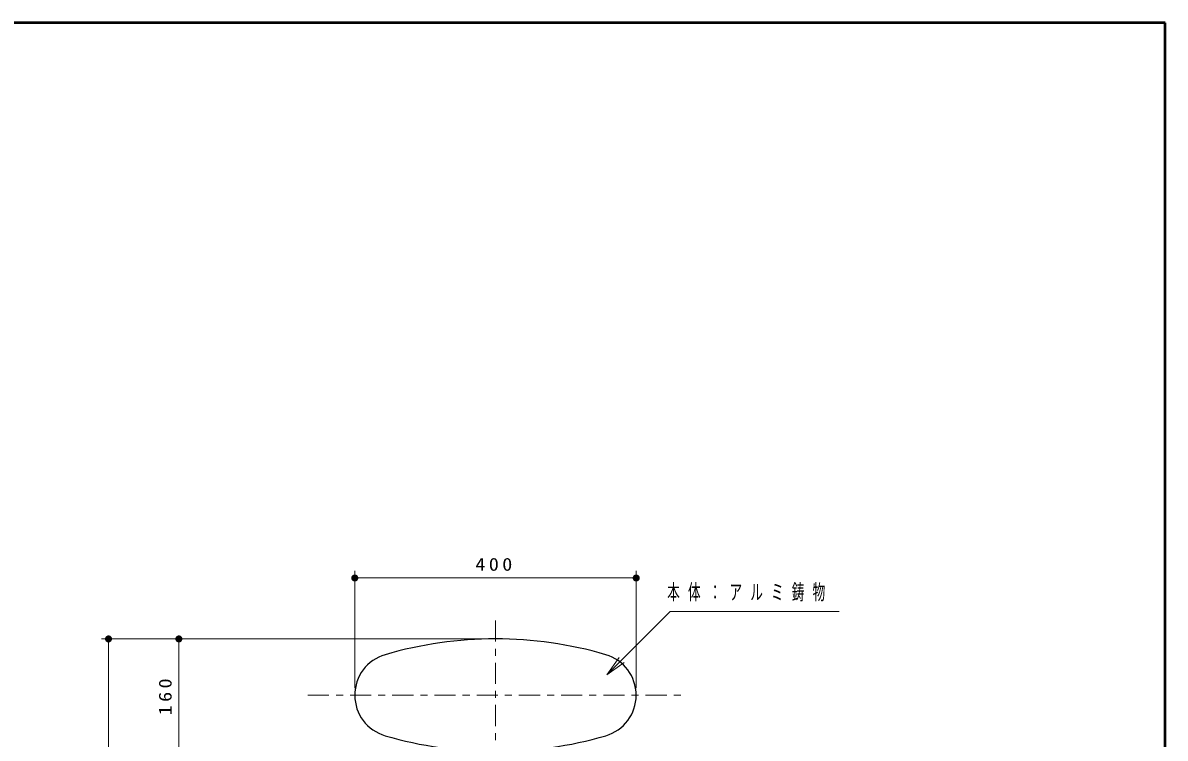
# Model space of a CAD drawing. Units: millimetres on the paper, scale 1:10. Extents: x -365 to 0, y 0 to 257.
# Drawn here: x -162.4 to 0, y 155.3 to 257 of the extents above; entities that cross this region are included whole.
import ezdxf

# ---------------------------------------------------------------- set-up
doc = ezdxf.new("R2010")
doc.units = ezdxf.units.MM
doc.linetypes.add('USER2', pattern=[6, 3, -1, 1, -1])
doc.layers.add('1_10', color=7, linetype='Continuous', lineweight=13)
doc.layers.add('NAKAMURA図枠', color=7, linetype='Continuous', lineweight=13)
doc.styles.add('ＭＳ ゴシック', font='')
doc.styles.get('ＭＳ ゴシック').set_extended_font_data('MS Gothic')

# ---------------------------------------------------------------- blocks, each defined once
blk = doc.blocks.new('filled_dot')
at = {"color": 0, "linetype": 'Continuous', "lineweight": -2, "const_width": 1.25}
blk.add_lwpolyline([(-0.625, 0, 1), (0.625, 0, 1)], format="xyb", close=True, dxfattribs=at)

msp = doc.modelspace()

# ---------------------------------------------------------------- linework, layer by layer
at = {"layer": '1_10'}
for p, q in [((-115.177, 162.418), (-115.177, 179.08)), ((-75.177, 162.418), (-75.177, 179.08)), ((-115.177, 178.08), (-75.177, 178.08)), ((-96.244, 169.417), (-151.177, 169.417)), ((-150.177, 121.417), (-150.177, 169.417)), ((-140.177, 153.418), (-140.177, 169.418)), ((-79.357, 164.309), (-77.589, 166.784)), ((-79.357, 164.309), (-77.235, 166.43)), ((-76.882, 166.077), (-79.357, 164.309))]:
    msp.add_line(p, q, dxfattribs=at)
at = {"layer": '1_10', "linetype": 'USER2'}
for p, q in [((-95.177, 172.03), (-95.177, 69.904)), ((-121.845, 161.418), (-68.509, 161.418))]:
    msp.add_line(p, q, dxfattribs=at)
at = {"layer": '1_10'}
msp.add_lwpolyline([(-79.357, 164.309), (-70.354, 173.312), (-46.354, 173.312)], dxfattribs=at)
at = {"layer": '1_10', "lineweight": 25}
for centre, radius, start, end in [((-95.177, 113.418), 56, 73.7398, 106.2602), ((-109.177, 161.418), 6, 106.2602, 253.73979), ((-81.177, 161.418), 6, 286.2602, 73.7398), ((-95.177, 209.418), 56, 253.73979, 286.2602)]:
    msp.add_arc(centre, radius, start, end, dxfattribs=at)
at = {"layer": 'NAKAMURA図枠', "lineweight": 50}
for p, q in [((0, 257), (-365, 257)), ((0, 0), (0, 257))]:
    msp.add_line(p, q, dxfattribs=at)

# ---------------------------------------------------------------- block references
at = {"layer": '1_10', "xscale": 0.4, "yscale": 0.4}
msp.add_blockref('filled_dot', (-115.177, 178.08), dxfattribs=at)
for p, rotation in [((-75.177, 178.08), 180), ((-150.177, 169.417), 270), ((-140.177, 169.418), 270)]:
    msp.add_blockref('filled_dot', p, dxfattribs=dict(at, rotation=rotation))

# ---------------------------------------------------------------- texts
at = {"layer": '1_10', "style": 'ＭＳ ゴシック'}
for s, insert, char_height, attachment_point in [('\\T1.33;\\W1.15;400', (-95.177, 179.08), 1.833, 8), ('\\T1.64;\\W0.6;本体：アルミ鋳物', (-70.771, 175.962), 2.199, 4)]:
    msp.add_mtext(s, dxfattribs=dict(at, insert=insert, char_height=char_height, attachment_point=attachment_point))
at = {"layer": '1_10', "insert": (-141.177, 161.418), "char_height": 1.833, "attachment_point": 8, "rotation": 90, "style": 'ＭＳ ゴシック'}
msp.add_mtext('\\T1.33;\\W1.15;160', dxfattribs=at)

doc.saveas('drawing.dxf')
